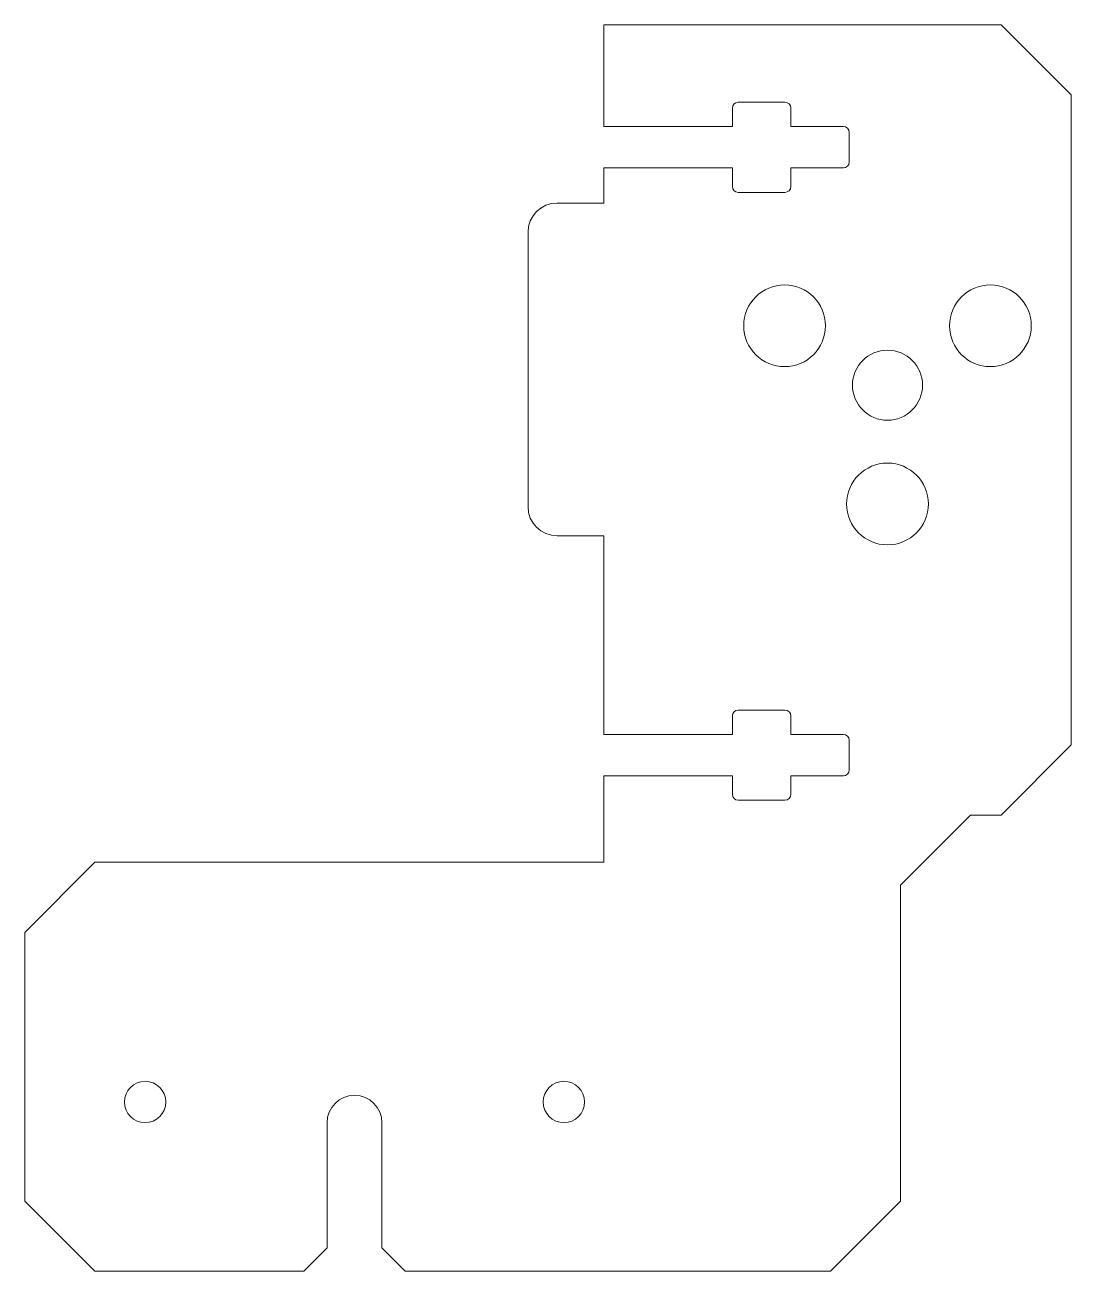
# Model space of a CAD drawing. Header units: millimetres. Extents: x -25 to 65, y -18 to 89.
import ezdxf

# ---------------------------------------------------------------- set-up
doc = ezdxf.new("R2010")
doc.units = ezdxf.units.MM

msp = doc.modelspace()

# ---------------------------------------------------------------- linework, layer by layer
at = {"color": 7, "linetype": 'Continuous', "lineweight": 15}
for p, q in [((58.79, 89.2), (24.79, 89.2)), ((24.79, 89.2), (24.79, 80.5)), ((64.79, 83.2), (58.79, 89.2)), ((40.29, 82.58), (36.29, 82.58)), ((64.79, 27.55), (64.79, 83.2)), ((35.79, 82.08), (35.79, 80.5)), ((40.79, 80.5), (40.79, 82.08)), ((35.79, 80.5), (24.79, 80.5)), ((45.29, 80.5), (40.79, 80.5)), ((45.79, 77.45), (45.79, 80)), ((24.79, 76.95), (24.79, 73.95)), ((24.79, 76.95), (35.79, 76.95)), ((35.79, 76.95), (35.79, 75.36)), ((40.79, 75.36), (40.79, 76.95)), ((40.79, 76.95), (45.29, 76.95)), ((36.29, 74.86), (40.29, 74.86)), ((24.79, 73.95), (20.79, 73.95)), ((18.29, 71.45), (18.29, 47.95)), ((20.79, 45.45), (24.79, 45.45)), ((24.79, 45.45), (24.79, 28.45)), ((35.79, 30.04), (35.79, 28.45)), ((40.29, 30.54), (36.29, 30.54)), ((40.79, 28.45), (40.79, 30.04)), ((35.79, 28.45), (24.79, 28.45)), ((45.29, 28.45), (40.79, 28.45)), ((45.79, 25.4), (45.79, 27.95)), ((58.79, 21.55), (64.79, 27.55)), ((24.79, 24.9), (24.79, 17.5)), ((24.79, 24.9), (35.79, 24.9)), ((35.79, 24.9), (35.79, 23.32)), ((40.79, 23.32), (40.79, 24.9)), ((40.79, 24.9), (45.29, 24.9)), ((36.29, 22.82), (40.29, 22.82)), ((50.19, 15.55), (56.19, 21.55)), ((56.19, 21.55), (58.79, 21.55)), ((-18.79, 17.5), (-24.79, 11.5)), ((24.79, 17.5), (-18.79, 17.5)), ((50.19, -11.5), (50.19, 15.55)), ((-24.79, 11.5), (-24.79, -11.5)), ((1.08, -4.8), (1.08, -15.5)), ((5.78, -15.5), (5.78, -4.8)), ((-24.79, -11.5), (-18.79, -17.5)), ((44.19, -17.5), (50.19, -11.5)), ((-0.92, -17.5), (1.08, -15.5)), ((5.78, -15.5), (7.78, -17.5)), ((-18.79, -17.5), (-0.92, -17.5)), ((7.78, -17.5), (44.19, -17.5))]:
    msp.add_line(p, q, dxfattribs=at)
for centre, radius in [((40.26, 63.44), 3.5), ((57.88, 63.44), 3.5), ((49.07, 58.35), 3), ((49.07, 48.18), 3.5), ((-14.5, -3.02), 1.77), ((21.36, -3.02), 1.77)]:
    msp.add_circle(centre, radius, dxfattribs=at)
for centre, radius, start, end in [((36.29, 82.08), 0.5, 90, 180), ((40.29, 82.08), 0.5, 0, 90), ((45.29, 80), 0.5, 0, 90), ((45.29, 77.45), 0.5, 270, 0), ((36.29, 75.36), 0.5, 180, 270), ((40.29, 75.36), 0.5, 270, 360), ((20.79, 71.45), 2.5, 90, 180), ((20.79, 47.95), 2.5, 180, 270), ((36.29, 30.04), 0.5, 90, 180), ((40.29, 30.04), 0.5, 0, 90), ((45.29, 27.95), 0.5, 0, 90), ((45.29, 25.4), 0.5, 270, 0), ((36.29, 23.32), 0.5, 180, 270), ((40.29, 23.32), 0.5, 270, 0), ((3.43, -4.8), 2.35, 0, 180)]:
    msp.add_arc(centre, radius, start, end, dxfattribs=at)

doc.saveas('drawing.dxf')
